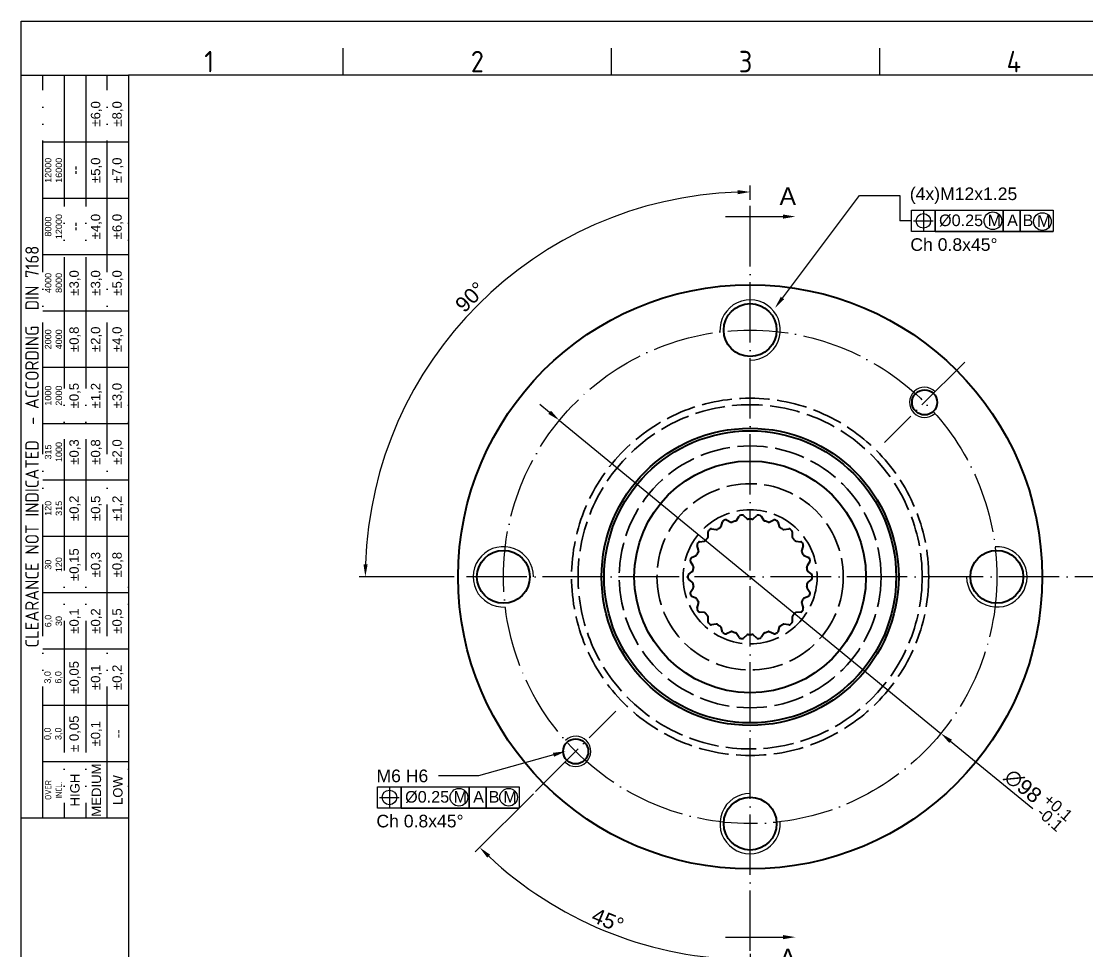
# Model space of a CAD drawing. Header units: millimetres. Extents: x 2429 to 2877, y 1091 to 1407.
# Drawn here: x 2429 to 2640.8, y 1222.7 to 1407.5 of the extents above; entities that cross this region are included whole.
import ezdxf
from ezdxf import colors
from ezdxf.entities.mleader import LeaderData, LeaderLine
from ezdxf.enums import TextEntityAlignment as Align
from ezdxf.math import Vec2, Vec3

# ---------------------------------------------------------------- set-up
doc = ezdxf.new("R2010")
doc.units = ezdxf.units.MM
for name, pattern in [('ACAD_ISO02W100', [15, 12, -3]), ('ACAD_ISO04W100', [30, 24, -3, 0, -3]), ('ACAD_ISO05W100', [33, 24, -3, 0, -3, 0, -3])]:
    doc.linetypes.add(name, pattern=pattern)
for name, color, linetype, lineweight in [('AM_0', 7, 'Continuous', 40), ('AM_4', 1, 'ACAD_ISO04W100', 25), ('AM_5', 3, 'Continuous', 25), ('AM_8', 40, 'ACAD_ISO02W100', 35), ('AM_BOR', 2, 'ACAD_ISO05W100', 35)]:
    doc.layers.add(name, color=color, linetype=linetype, lineweight=lineweight)
doc.styles.add('ACISOTS', font='isocp.shx', dxfattribs={"height": 1})
doc.styles.get("Standard").update_dxf_attribs({"font": 'arial.ttf'})
doc.dimstyles.new('ISO-25', dxfattribs={"dimtxt": 3, "dimasz": 2.5, "dimexe": 1.25, "dimexo": 0.625, "dimtad": 1, "dimtxsty": 'Standard', "dimcen": 2.5, "dimadec": 0, "dimazin": 0, "dimtfac": 1, "dimtmove": 0, "dimatfit": 3, "dimfxl": 1, "dimarcsym": 0})

# ---------------------------------------------------------------- blocks, each defined once
blk = doc.blocks.new('A3 ZTL')
for p, q in [((19.57, 280.82), (19.57, 9.78)), ((401.17, 280.82), (19.57, 280.82))]:
    blk.add_line(p, q)
at = {"layer": 'AM_BOR', "color": 135, "linetype": 'Continuous', "lineweight": 25}
for p, q in [((0, 0), (0, 290.61)), ((0, 290.61), (410.96, 290.61))]:
    blk.add_line(p, q, dxfattribs=at)
at = {"layer": 'AM_BOR', "color": 135, "lineweight": 25}
for p, q in [((58.71, 280.82), (58.71, 285.71)), ((107.63, 280.82), (107.63, 285.71)), ((156.56, 280.82), (156.56, 285.71)), ((3.91, 145.3), (3.91, 280.82)), ((7.83, 280.82), (7.83, 145.3)), ((11.74, 280.82), (11.74, 145.3)), ((15.66, 145.3), (15.66, 280.82)), ((19.57, 268.59), (3.91, 268.59)), ((19.57, 258.32), (3.91, 258.32)), ((19.57, 248.04), (3.91, 248.04)), ((19.57, 237.77), (3.91, 237.77)), ((19.57, 227.5), (3.91, 227.5)), ((19.57, 217.22), (3.91, 217.22)), ((19.57, 206.95), (3.91, 206.95)), ((19.57, 196.67), (3.91, 196.67)), ((19.57, 186.4), (3.91, 186.4)), ((19.57, 176.13), (3.91, 176.13)), ((19.57, 165.85), (3.91, 165.85)), ((19.57, 155.58), (3.91, 155.58))]:
    blk.add_line(p, q, dxfattribs=at)
blk.add_lwpolyline([(19.57, 145.3), (0, 145.3), (0, 280.82), (19.57, 280.82)], close=True, dxfattribs=at)
at = {"layer": 'AM_BOR', "color": 135, "lineweight": 25, "style": 'ACISOTS'}
for s, p in [('1', (34.25, 283.27)), ('2', (83.17, 283.27)), ('3', (132.09, 283.27)), ('4', (181.02, 283.27))]:
    blk.add_text(s, height=3.91, dxfattribs=at).set_placement(p, align=Align.MIDDLE)
at = {"layer": 'AM_BOR', "color": 135, "lineweight": 25, "attachment_point": 5, "rotation": 90}
for s, insert, char_height, width in [('±6,0', (13.7, 273.73), 1.712, 10.274), ('±8,0', (17.61, 273.73), 1.712, 10.274), ('12000\\P16000', (5.87, 263.45), 1.174, 10.274), ('±5,0', (13.7, 263.45), 1.712, 10.274), ('±7,0', (17.61, 263.45), 1.712, 10.274), ('--', (9.78, 263.45), 1.712, 10.274), ('8000\\P12000', (5.87, 253.18), 1.174, 10.274), ('±4,0', (13.7, 253.18), 1.712, 10.274), ('±6,0', (17.61, 253.18), 1.712, 10.274), ('--', (9.78, 253.18), 1.712, 10.274), ('{\\Fisocp.shx|c0;CLEARANCE NOT INDICATED  - ACCORDING  DIN 7168}', (1.96, 213.06), 2.4462, 135.5186), ('±3,0', (9.78, 242.91), 1.712, 10.274), ('±3,0', (13.7, 242.91), 1.712, 10.274), ('±5,0', (17.61, 242.91), 1.712, 10.274), ('4000\\P8000', (5.87, 242.91), 1.174, 10.274), ('2000\\P4000', (5.87, 232.63), 1.174, 10.274), ('±0,8', (9.78, 232.63), 1.712, 10.274), ('±2,0', (13.7, 232.63), 1.712, 10.274), ('±4,0', (17.61, 232.63), 1.712, 10.274), ('1000\\P2000', (5.87, 222.36), 1.174, 10.274), ('±0,5', (9.78, 222.36), 1.712, 10.274), ('±1,2', (13.7, 222.36), 1.712, 10.274), ('±3,0', (17.61, 222.36), 1.712, 10.274), ('±0,3', (9.78, 212.08), 1.712, 10.274), ('±0,8', (13.7, 212.08), 1.712, 10.274), ('±2,0', (17.61, 212.08), 1.712, 10.274), ('315\\P1000', (5.87, 212.08), 1.174, 10.274), ('120\\P315', (5.87, 201.81), 1.174, 10.274), ('±0,2', (9.78, 201.81), 1.712, 10.274), ('±0,5', (13.7, 201.81), 1.712, 10.274), ('±1,2', (17.61, 201.81), 1.712, 10.274), ('30\\P120', (5.87, 191.54), 1.174, 10.274), ('±0,15', (9.78, 191.54), 1.712, 10.274), ('±0,3', (13.7, 191.54), 1.712, 10.274), ('±0,8', (17.61, 191.54), 1.712, 10.274), ('±0,1', (9.78, 181.26), 1.712, 10.274), ('±0,2', (13.7, 181.26), 1.712, 10.274), ('±0,5', (17.61, 181.26), 1.712, 10.274), ('6,0\\P30', (5.87, 181.26), 1.174, 10.274), ('±0,05', (9.78, 170.99), 1.712, 10.274), ('±0,1', (13.7, 170.99), 1.712, 10.274), ('±0,2', (17.61, 170.99), 1.712, 10.274), ('3,0\\P6,0', (5.87, 170.99), 1.174, 10.274), ('± 0,05', (9.78, 160.71), 1.712, 10.274), ('0,0\\P3,0', (5.87, 160.71), 1.174, 10.274), ('\\pt4.69206;±0,1', (13.7, 160.71), 1.7123, 10.274), ('--', (17.61, 160.71), 1.712, 10.274), ('MEDIUM', (13.7, 150.44), 1.712, 10.274), ('{\\Fisocp.shx|c0;OVER\\PINCL.}', (5.87, 150.44), 1.1742, 10.274), ('HIGH', (9.78, 150.44), 1.712, 10.274), ('LOW', (17.61, 150.44), 1.712, 10.274)]:
    blk.add_mtext(s, dxfattribs=dict(at, insert=insert, char_height=char_height, width=width))
blk = doc.blocks.new('*D46')
at = {"layer": 'AM_5', "color": 0, "lineweight": -2, "transparency": 16777216}
for p, q in [((2573.8, 1372.05), (2573.8, 1374.84)), ((2515.02, 1297.16), (2496.12, 1297.16))]:
    blk.add_line(p, q, dxfattribs=at)
blk.add_arc((2573.8, 1297.16), 76.43, 91.8743, 178.1257, dxfattribs=at)
at = {"layer": 'AM_5', "color": 0, "transparency": 16777216}
for points in [[(2571.29, 1373.96), (2571.3, 1373.13), (2573.8, 1373.59)], [(2497.83, 1299.66), (2497, 1299.67), (2497.37, 1297.16)]]:
    blk.add_solid(points, dxfattribs=at)
at = {"layer": 'Defpoints', "color": 0, "transparency": 16777216}
for p in [(2573.8, 1371.42), (2535.58, 1363.35), (2515.64, 1297.16), (2801.27, 1297.16), (2573.8, 1222.9)]:
    blk.add_point(p, dxfattribs=at)
at = {"layer": 'AM_5', "color": 0, "transparency": 16777216, "insert": (2518.23, 1352.73), "char_height": 3, "attachment_point": 5, "rotation": 45}
blk.add_mtext('90°', dxfattribs=at)
blk = doc.blocks.new('*D47')
at = {"layer": 'AM_5', "color": 0, "lineweight": -2, "transparency": 16777216}
for p, q in [((2530.74, 1254.11), (2519.18, 1242.55)), ((2573.8, 1222.28), (2573.8, 1219.93))]:
    blk.add_line(p, q, dxfattribs=at)
blk.add_arc((2573.8, 1297.16), 75.98, 226.8852, 268.1148, dxfattribs=at)
at = {"layer": 'AM_5', "color": 0, "transparency": 16777216}
for points in [[(2521.58, 1241.4), (2522.15, 1242), (2520.07, 1243.44)], [(2571.3, 1221.64), (2571.29, 1220.8), (2573.8, 1221.18)]]:
    blk.add_solid(points, dxfattribs=at)
at = {"layer": 'Defpoints', "color": 0, "transparency": 16777216}
for p in [(2573.8, 1371.42), (2547.12, 1270.48), (2531.18, 1254.55), (2535.8, 1231.36), (2573.8, 1222.9)]:
    blk.add_point(p, dxfattribs=at)
at = {"layer": 'AM_5', "color": 0, "transparency": 16777216, "insert": (2545.54, 1228.95), "char_height": 3, "attachment_point": 5, "rotation": 337.5}
blk.add_mtext('45°', dxfattribs=at)
blk = doc.blocks.new('*D48')
at = {"layer": 'AM_5', "color": 0, "lineweight": -2, "transparency": 16777216}
for p, q in [((2533.98, 1329.83), (2532.05, 1331.41)), ((2535.91, 1328.24), (2611.68, 1266.08)), ((2629.97, 1251.08), (2613.61, 1264.5))]:
    blk.add_line(p, q, dxfattribs=at)
at = {"layer": 'AM_5', "color": 0, "transparency": 16777216}
for points in [[(2534.25, 1330.15), (2533.72, 1329.51), (2535.91, 1328.24)], [(2613.88, 1264.82), (2613.35, 1264.18), (2611.68, 1266.08)]]:
    blk.add_solid(points, dxfattribs=at)
at = {"layer": 'Defpoints', "color": 0, "transparency": 16777216}
for p in [(2535.91, 1328.24), (2611.68, 1266.08)]:
    blk.add_point(p, dxfattribs=at)
at = {"layer": 'AM_5', "color": 0, "transparency": 16777216, "insert": (2627.98, 1255.61), "char_height": 3, "attachment_point": 5, "rotation": 320.634}
blk.add_mtext('∅98', dxfattribs=at)

msp = doc.modelspace()

# ---------------------------------------------------------------- linework, layer by layer
at = {"layer": 'AM_0'}
for p, q in [((2571.106, 1308.381), (2571.621, 1309.217)), ((2572.487, 1309.342), (2573.218, 1308.684)), ((2574.375, 1308.684), (2575.105, 1309.342)), ((2575.971, 1309.217), (2576.487, 1308.381)), ((2568.055, 1307.168), (2568.314, 1308.116)), ((2569.109, 1308.479), (2569.995, 1308.055)), ((2577.598, 1308.055), (2578.483, 1308.479)), ((2579.279, 1308.116), (2579.538, 1307.168)), ((2565.468, 1305.146), (2565.45, 1306.128)), ((2566.111, 1306.701), (2567.081, 1306.543)), ((2580.512, 1306.543), (2581.481, 1306.701)), ((2582.143, 1306.128), (2582.124, 1305.146)), ((2563.557, 1302.476), (2563.263, 1303.413)), ((2563.736, 1304.149), (2564.71, 1304.271)), ((2582.882, 1304.271), (2583.857, 1304.149)), ((2584.33, 1303.413), (2584.036, 1302.476)), ((2562.175, 1301.032), (2563.076, 1301.423)), ((2584.517, 1301.423), (2585.418, 1301.032)), ((2562.475, 1299.376), (2561.929, 1300.192)), ((2585.664, 1300.192), (2585.118, 1299.376)), ((2561.556, 1297.601), (2562.31, 1298.23)), ((2562.31, 1296.097), (2561.556, 1296.726)), ((2585.282, 1298.23), (2586.037, 1297.601)), ((2586.037, 1296.726), (2585.282, 1296.097)), ((2561.929, 1294.135), (2562.475, 1294.951)), ((2585.118, 1294.951), (2585.664, 1294.135)), ((2563.076, 1292.904), (2562.175, 1293.295)), ((2585.418, 1293.295), (2584.517, 1292.904)), ((2563.263, 1290.914), (2563.557, 1291.851)), ((2564.71, 1290.056), (2563.736, 1290.178)), ((2583.857, 1290.178), (2582.882, 1290.056)), ((2584.036, 1291.851), (2584.33, 1290.914)), ((2565.45, 1288.199), (2565.468, 1289.181)), ((2567.081, 1287.784), (2566.111, 1287.626)), ((2581.481, 1287.626), (2580.512, 1287.784)), ((2582.124, 1289.181), (2582.143, 1288.199)), ((2568.314, 1286.211), (2568.055, 1287.159)), ((2569.995, 1286.272), (2569.109, 1285.848)), ((2571.621, 1285.11), (2571.106, 1285.946)), ((2573.218, 1285.643), (2572.487, 1284.985)), ((2575.105, 1284.985), (2574.375, 1285.643)), ((2576.487, 1285.946), (2575.971, 1285.11)), ((2578.483, 1285.848), (2577.598, 1286.272)), ((2579.538, 1287.159), (2579.279, 1286.211))]:
    msp.add_line(p, q, dxfattribs=at)
for centre, radius in [((2573.796, 1297.164), 58), ((2573.796, 1346.164), 5.25), ((2608.445, 1331.812), 2.5), ((2573.796, 1297.164), 29.5), ((2573.796, 1297.164), 29), ((2573.796, 1297.164), 23), ((2524.796, 1297.164), 5.25), ((2622.796, 1297.164), 5.25), ((2539.148, 1262.515), 2.5), ((2573.796, 1248.164), 5.25)]:
    msp.add_circle(centre, radius, dxfattribs=at)
for centre, radius, start, end in [((2571.877, 1309.06), 0.3, 99.16666, 148.35085), ((2573.796, 1297.164), 12.35, 97.19697, 99.16666), ((2572.287, 1309.119), 0.3, 48.01279, 97.19697), ((2575.306, 1309.119), 0.3, 82.80303, 131.98721), ((2573.796, 1297.164), 12.35, 80.83334, 82.80303), ((2575.716, 1309.06), 0.3, 31.64915, 80.83334), ((2573.796, 1297.164), 11.45, 120.88316, 124.57138), ((2567.765, 1307.248), 0.3, 300.88316, 344.71449), ((2568.603, 1308.037), 0.3, 115.5303, 164.71449), ((2573.796, 1297.164), 12.35, 113.56061, 115.5303), ((2568.98, 1308.209), 0.3, 64.37642, 113.56061), ((2570.125, 1308.325), 0.3, 244.37642, 288.20775), ((2573.796, 1297.164), 11.45, 104.51953, 108.20775), ((2570.851, 1308.538), 0.3, 284.51953, 328.35085), ((2573.418, 1308.907), 0.3, 228.01279, 271.84411), ((2573.796, 1297.164), 11.45, 88.15589, 91.84411), ((2574.174, 1308.907), 0.3, 268.15589, 311.98721), ((2576.742, 1308.538), 0.3, 211.64915, 255.48047), ((2573.796, 1297.164), 11.45, 71.79225, 75.48047), ((2577.468, 1308.325), 0.3, 251.79225, 295.62358), ((2578.613, 1308.209), 0.3, 66.43939, 115.62358), ((2573.796, 1297.164), 12.35, 64.4697, 66.43939), ((2578.99, 1308.037), 0.3, 15.28551, 64.4697), ((2579.828, 1307.248), 0.3, 195.28551, 239.11684), ((2573.796, 1297.164), 11.45, 55.42862, 59.11684), ((2573.796, 1297.164), 11.45, 137.2468, 140.93502), ((2565.169, 1305.14), 0.3, 317.2468, 1.07812), ((2565.75, 1306.133), 0.3, 131.89394, 181.07812), ((2573.796, 1297.164), 12.35, 129.92425, 131.89394), ((2566.063, 1306.405), 0.3, 80.74006, 129.92425), ((2567.129, 1306.839), 0.3, 260.74006, 304.57138), ((2580.464, 1306.839), 0.3, 235.42862, 279.25994), ((2581.53, 1306.405), 0.3, 50.07575, 99.25994), ((2573.796, 1297.164), 12.35, 48.10606, 50.07575), ((2581.843, 1306.133), 0.3, 358.92188, 48.10606), ((2582.424, 1305.14), 0.3, 178.92188, 222.7532), ((2573.796, 1297.164), 11.45, 39.06498, 42.7532), ((2563.549, 1303.503), 0.3, 148.25757, 197.44176), ((2573.796, 1297.164), 12.35, 146.28788, 148.25757), ((2563.773, 1303.852), 0.3, 97.1037, 146.28788), ((2564.673, 1304.568), 0.3, 277.1037, 320.93502), ((2582.919, 1304.568), 0.3, 219.06498, 262.8963), ((2583.82, 1303.852), 0.3, 33.71212, 82.8963), ((2573.796, 1297.164), 12.35, 31.74243, 33.71212), ((2584.044, 1303.503), 0.3, 342.55824, 31.74243), ((2562.178, 1300.359), 0.3, 164.62121, 213.80539), ((2573.796, 1297.164), 12.35, 162.65152, 164.62121), ((2562.295, 1300.757), 0.3, 113.46733, 162.65152), ((2562.957, 1301.698), 0.3, 293.46733, 337.29865), ((2573.796, 1297.164), 11.45, 153.61044, 157.29865), ((2563.271, 1302.386), 0.3, 333.61044, 17.44176), ((2584.322, 1302.386), 0.3, 162.55824, 206.38956), ((2573.796, 1297.164), 11.45, 22.70135, 26.38956), ((2584.636, 1301.698), 0.3, 202.70135, 246.53267), ((2585.298, 1300.757), 0.3, 17.34848, 66.53267), ((2573.796, 1297.164), 12.35, 15.37879, 17.34848), ((2585.415, 1300.359), 0.3, 326.19461, 15.37879), ((2562.118, 1298.461), 0.3, 309.83097, 353.66229), ((2573.796, 1297.164), 11.45, 169.97407, 173.66229), ((2562.226, 1299.209), 0.3, 349.97407, 33.80539), ((2585.367, 1299.209), 0.3, 146.19461, 190.02593), ((2573.796, 1297.164), 11.45, 6.33771, 10.02593), ((2585.475, 1298.461), 0.3, 186.33771, 230.16903), ((2573.796, 1297.164), 12.35, 179.01516, 180.98484), ((2561.748, 1297.371), 0.3, 129.83097, 179.01516), ((2561.748, 1296.956), 0.3, 180.98484, 230.16903), ((2585.845, 1297.371), 0.3, 0.98484, 50.16903), ((2585.845, 1296.956), 0.3, 309.83097, 359.01516), ((2573.796, 1297.164), 12.35, 359.01516, 0.98484), ((2562.178, 1293.968), 0.3, 146.19461, 195.37879), ((2562.118, 1295.866), 0.3, 6.33771, 50.16903), ((2573.796, 1297.164), 11.45, 186.33771, 190.02593), ((2562.226, 1295.118), 0.3, 326.19461, 10.02593), ((2585.367, 1295.118), 0.3, 169.97407, 213.80539), ((2573.796, 1297.164), 11.45, 349.97407, 353.66229), ((2585.475, 1295.866), 0.3, 129.83097, 173.66229), ((2585.415, 1293.968), 0.3, 344.62121, 33.80539), ((2573.796, 1297.164), 12.35, 195.37879, 197.34848), ((2562.295, 1293.57), 0.3, 197.34848, 246.53267), ((2562.957, 1292.629), 0.3, 22.70135, 66.53267), ((2573.796, 1297.164), 11.45, 202.70135, 206.38956), ((2563.271, 1291.941), 0.3, 342.55824, 26.38956), ((2584.322, 1291.941), 0.3, 153.61044, 197.44176), ((2573.796, 1297.164), 11.45, 333.61044, 337.29865), ((2584.636, 1292.629), 0.3, 113.46733, 157.29865), ((2585.298, 1293.57), 0.3, 293.46733, 342.65152), ((2573.796, 1297.164), 12.35, 342.65152, 344.62121), ((2563.549, 1290.824), 0.3, 162.55824, 211.74243), ((2573.796, 1297.164), 12.35, 211.74243, 213.71212), ((2563.773, 1290.476), 0.3, 213.71212, 262.8963), ((2564.673, 1289.759), 0.3, 39.06498, 82.8963), ((2573.796, 1297.164), 11.45, 219.06498, 222.7532), ((2573.796, 1297.164), 11.45, 317.2468, 320.93502), ((2582.919, 1289.759), 0.3, 97.1037, 140.93502), ((2583.82, 1290.476), 0.3, 277.1037, 326.28788), ((2573.796, 1297.164), 12.35, 326.28788, 328.25757), ((2584.044, 1290.824), 0.3, 328.25757, 17.44176), ((2565.169, 1289.187), 0.3, 358.92188, 42.7532), ((2565.75, 1288.194), 0.3, 178.92188, 228.10606), ((2573.796, 1297.164), 12.35, 228.10606, 230.07575), ((2566.063, 1287.922), 0.3, 230.07575, 279.25994), ((2567.129, 1287.488), 0.3, 55.42862, 99.25994), ((2573.796, 1297.164), 11.45, 235.42862, 239.11684), ((2573.796, 1297.164), 11.45, 300.88316, 304.57138), ((2580.464, 1287.488), 0.3, 80.74006, 124.57138), ((2581.53, 1287.922), 0.3, 260.74006, 309.92425), ((2573.796, 1297.164), 12.35, 309.92425, 311.89394), ((2581.843, 1288.194), 0.3, 311.89394, 1.07812), ((2582.424, 1289.187), 0.3, 137.2468, 181.07812), ((2567.765, 1287.079), 0.3, 15.28551, 59.11684), ((2568.603, 1286.29), 0.3, 195.28551, 244.4697), ((2573.796, 1297.164), 12.35, 244.4697, 246.43939), ((2568.98, 1286.118), 0.3, 246.43939, 295.62358), ((2570.125, 1286.002), 0.3, 71.79225, 115.62358), ((2573.796, 1297.164), 11.45, 251.79225, 255.48047), ((2570.851, 1285.789), 0.3, 31.64915, 75.48047), ((2573.418, 1285.42), 0.3, 88.15589, 131.98721), ((2573.796, 1297.164), 11.45, 268.15589, 271.84411), ((2574.174, 1285.42), 0.3, 48.01279, 91.84411), ((2576.742, 1285.789), 0.3, 104.51953, 148.35085), ((2573.796, 1297.164), 11.45, 284.51953, 288.20775), ((2577.468, 1286.002), 0.3, 64.37642, 108.20775), ((2578.613, 1286.118), 0.3, 244.37642, 293.56061), ((2573.796, 1297.164), 12.35, 293.56061, 295.5303), ((2578.99, 1286.29), 0.3, 295.5303, 344.71449), ((2579.828, 1287.079), 0.3, 120.88316, 164.71449), ((2571.877, 1285.267), 0.3, 211.64915, 260.83334), ((2573.796, 1297.164), 12.35, 260.83334, 262.80303), ((2572.287, 1285.208), 0.3, 262.80303, 311.98721), ((2575.306, 1285.208), 0.3, 228.01279, 277.19697), ((2573.796, 1297.164), 12.35, 277.19697, 279.16666), ((2575.716, 1285.267), 0.3, 279.16666, 328.35085)]:
    msp.add_arc(centre, radius, start, end, dxfattribs=at)
at = {"layer": 'AM_4', "ltscale": 0.5}
for p, q in [((2573.796, 1222.904), (2573.796, 1371.423)), ((2616.412, 1339.779), (2600.477, 1323.844)), ((2801.273, 1297.164), (2515.643, 1297.164)), ((2531.18, 1254.548), (2547.116, 1270.483))]:
    msp.add_line(p, q, dxfattribs=at)
msp.add_circle((2573.796, 1297.164), 49, dxfattribs=at)
at = {"layer": 'AM_5'}
for p, q in [((2603.503, 1372.86), (2603.503, 1367.838)), ((2568.915, 1368.698), (2580.306, 1368.698)), ((2608.2, 1369.841), (2608.2, 1365.836)), ((2605.839, 1367.838), (2603.503, 1367.838)), ((2606.248, 1367.838), (2610.153, 1367.838)), ((2610.562, 1365.721), (2624.049, 1365.721)), ((2624.049, 1365.721), (2627.433, 1365.721)), ((2627.433, 1365.721), (2633.969, 1365.721)), ((2573.796, 1297.164), (2573.796, 1297.164)), ((2502.155, 1255.369), (2502.155, 1251.364)), ((2500.202, 1253.366), (2504.108, 1253.366)), ((2504.516, 1251.249), (2518.003, 1251.249)), ((2518.003, 1251.249), (2521.388, 1251.249)), ((2521.388, 1251.249), (2527.924, 1251.249)), ((2568.915, 1225.629), (2580.306, 1225.629))]:
    msp.add_line(p, q, dxfattribs=at)
for points in [[(2605.839, 1369.956), (2610.562, 1369.956), (2610.562, 1365.721), (2605.839, 1365.721)], [(2610.562, 1369.956), (2624.049, 1369.956), (2624.049, 1365.721), (2610.562, 1365.721)], [(2624.049, 1369.956), (2627.433, 1369.956), (2627.433, 1365.721), (2624.049, 1365.721)], [(2627.433, 1369.956), (2633.969, 1369.956), (2633.969, 1365.721), (2627.433, 1365.721)], [(2499.794, 1255.484), (2504.516, 1255.484), (2504.516, 1251.249), (2499.794, 1251.249)], [(2504.516, 1255.484), (2518.003, 1255.484), (2518.003, 1251.249), (2504.516, 1251.249)], [(2518.003, 1255.484), (2521.388, 1255.484), (2521.388, 1251.249), (2518.003, 1251.249)], [(2521.388, 1255.484), (2527.924, 1255.484), (2527.924, 1251.249), (2521.388, 1251.249)]]:
    msp.add_lwpolyline(points, close=True, dxfattribs=at)
for centre, radius in [((2608.2, 1367.838), 1.441), ((2622.008, 1367.866), 1.757), ((2631.85, 1367.715), 1.757), ((2502.155, 1253.366), 1.441), ((2515.962, 1253.394), 1.757), ((2525.831, 1253.394), 1.757)]:
    msp.add_circle(centre, radius, dxfattribs=at)
for centre, radius, start, end in [((2573.796, 1346.164), 6, 270, 183.5101), ((2608.445, 1331.812), 3, 45, 313.24577), ((2524.796, 1297.164), 6, 0, 273.5101), ((2622.796, 1297.164), 6, 180, 93.5101), ((2539.148, 1262.515), 3, 225, 133.24577), ((2573.796, 1248.164), 6, 90, 3.5101)]:
    msp.add_arc(centre, radius, start, end, dxfattribs=at)
for points in [[(2580.306, 1368.282), (2580.306, 1369.115), (2582.806, 1368.698)], [(2580.306, 1226.046), (2580.306, 1225.212), (2582.806, 1225.629)]]:
    msp.add_solid(points, dxfattribs=at)
at = {"layer": 'AM_8', "ltscale": 0.5}
for radius in [35.464, 34.168, 26, 18.5, 13.3]:
    msp.add_circle((2573.796, 1297.164), radius, dxfattribs=at)

# ---------------------------------------------------------------- block references
at = {"linetype": 'ByBlock', "lineweight": 0, "xscale": 1.089, "yscale": 1.089, "zscale": 1.089}
msp.add_blockref('A3 ZTL', (2429.046, 1090.997), dxfattribs=at)

# ---------------------------------------------------------------- texts
at = {"layer": 'AM_5'}
for s, width, insert, char_height, attachment_point in [('A', 12.46166, (2579.641, 1371.015), 3.5, 7), ('%%C0.25', 18.23779, (2611.315, 1369.108), 2.3, 1), ('M', 18.23779, (2620.956, 1369.108), 2.3, 1), ('A', 18.23779, (2624.831, 1369.108), 2.3, 1), ('B', 18.23779, (2627.905, 1369.108), 2.3, 1), ('M', 18.23779, (2630.798, 1368.957), 2.3, 1), ('%%C0.25', 18.23779, (2505.27, 1254.636), 2.3, 1), ('M', 18.23779, (2514.91, 1254.636), 2.3, 1), ('A', 18.23779, (2518.786, 1254.636), 2.3, 1), ('B', 18.23779, (2521.86, 1254.636), 2.3, 1), ('M', 18.23779, (2524.779, 1254.636), 2.3, 1), ('A', 12.46166, (2579.641, 1223.312), 3.5, 1)]:
    msp.add_mtext_dynamic_manual_height_columns(s, width=width, gutter_width=12.5, heights=[0], dxfattribs=dict(at, insert=insert, char_height=char_height, attachment_point=attachment_point))
at = {"layer": 'AM_5', "color": 3, "char_height": 2.5, "attachment_point": 1}
for insert in [(2605.619, 1364.394), (2499.573, 1249.922)]:
    msp.add_mtext_dynamic_manual_height_columns('Ch 0.8x45%%D', width=40.20612, gutter_width=12.5, heights=[0], dxfattribs=dict(at, insert=insert))
at = {"layer": 'AM_5', "char_height": 2.3, "attachment_point": 1, "rotation": 318.9314}
for s, insert in [('+0.1', (2633.321, 1254.332)), ('-0.1', (2632.044, 1251.772))]:
    msp.add_mtext_dynamic_manual_height_columns(s, width=18.23779, gutter_width=12.5, heights=[0], dxfattribs=dict(at, insert=insert))

# ---------------------------------------------------------------- dimensions: what is measured, and where the dimension line sits
at = {"layer": 'AM_5'}
for base, line1, line2, picture, middle in [((2535.584, 1363.35), ((2801.273, 1297.164), (2515.643, 1297.164)), ((2573.796, 1222.904), (2573.796, 1371.423)), '*D46', (2518.23, 1352.73)), ((2535.805, 1231.36), ((2573.796, 1222.904), (2573.796, 1371.423)), ((2531.18, 1254.548), (2547.116, 1270.483)), '*D47', (2545.542, 1228.951))]:
    dim = msp.add_angular_dim_2l(base=base, line1=line1, line2=line2, dimstyle='ISO-25', dxfattribs=at)
    dim.commit()
    dim.dimension.update_dxf_attribs({"geometry": picture, "text_midpoint": middle})
dim = msp.add_diameter_dim_2p(p1=(2535.914, 1328.243), p2=(2611.679, 1266.084), dimstyle='ISO-25', dxfattribs=at)
dim.commit()
dim.dimension.update_dxf_attribs({"geometry": '*D48', "text_midpoint": (2626.559, 1253.876), "dimtype": 163})

# ---------------------------------------------------------------- leaders
ml = msp.add_multileader_mtext('Standard', dxfattribs=at)
ml.set_content('(4x)M12x1.25', color=256)
ml.set_leader_properties()
ml.build(insert=Vec2(0, 0))
ml.multileader.update_dxf_attribs({"arrow_head_size": 2.5})
ctx = ml.context
ctx.base_point, ctx.char_height, ctx.arrow_head_size, ctx.plane_origin = Vec3(2603.503, 1372.86), 2.5, 2.5, Vec3(2581.949, 1349.964)
notes = []
notes.append((ctx, [(0, (1, 1, 0), (2595.503, 1372.86), (1, 0), 8, [(0, [(2578.714, 1350.534)], 0, [])])]))
ctx.mtext.insert, ctx.mtext.flow_direction = Vec3(2605.503, 1374.477), 5
ml = msp.add_multileader_mtext('Standard', dxfattribs=at)
ml.set_content('M6 H6', color=256)
ml.set_leader_properties()
ml.build(insert=Vec2(0, 0))
ml.multileader.update_dxf_attribs({"arrow_head_size": 2.5})
ctx = ml.context
ctx.base_point, ctx.char_height, ctx.arrow_head_size, ctx.plane_origin = Vec3(2498.004, 1257.625), 2.5, 2.5, Vec3(2456.195, 1255.221)
ctx.text_align_type = 2
notes.append((ctx, [(1, (1, 1, 0), (2519.871, 1257.625), (-1, 0), 8, [(0, [(2537.148, 1262.515)], 0, [])])]))
ctx.mtext.insert, ctx.mtext.alignment, ctx.mtext.flow_direction = Vec3(2509.871, 1258.897), 3, 5
for ctx, leaders in notes:
    for number, flags, end, landing, length, lines in leaders:
        leader = LeaderData()
        leader.index, (leader.has_last_leader_line, leader.has_dogleg_vector, leader.attachment_direction) = number, flags
        leader.last_leader_point, leader.dogleg_vector, leader.dogleg_length = Vec3(end), Vec3(landing), length
        for number, points, colour, breaks in lines:
            line = LeaderLine()
            line.index, line.vertices, line.color, line.breaks = number, Vec3.list(points), colors.encode_raw_color(colour), breaks
            leader.lines.append(line)
        ctx.leaders.append(leader)

doc.saveas('drawing.dxf')
